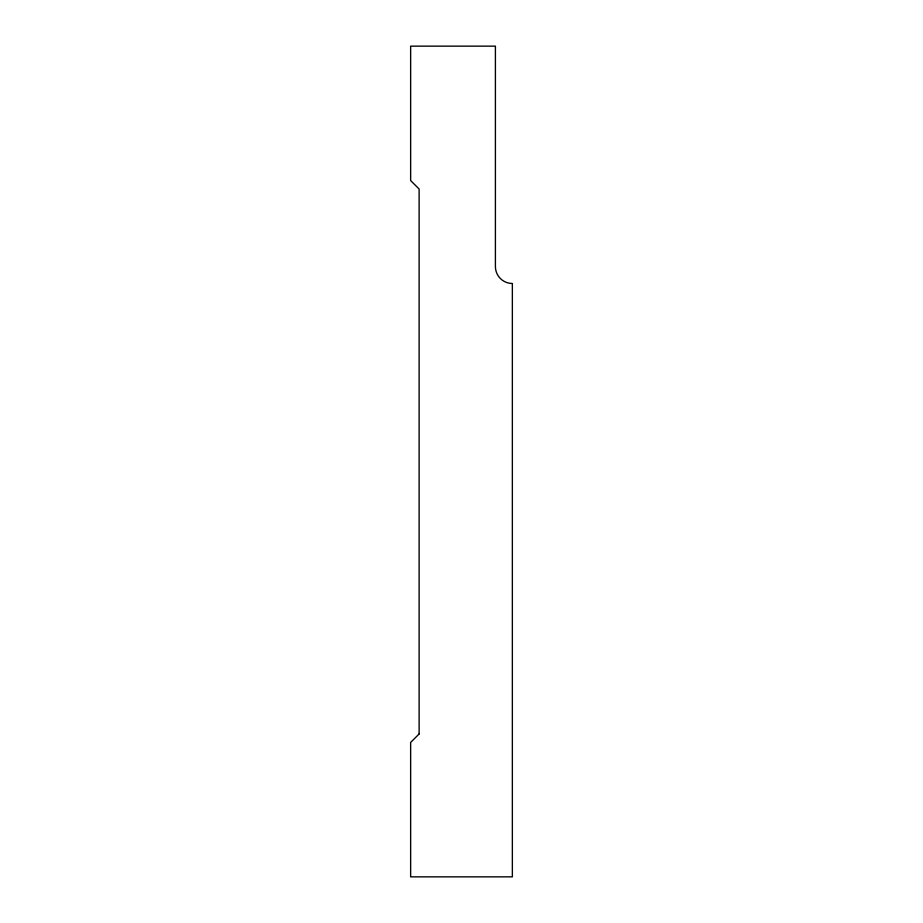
<?xml version="1.0" encoding="UTF-8"?>
<svg xmlns="http://www.w3.org/2000/svg" width="923" height="923" viewBox="0 0 923 923"><rect width="100%" height="100%" fill="white"/><g stroke="black" fill="none" stroke-linecap="round" stroke-linejoin="round"><path stroke-width="1.38" d="M419.123 733.97L410.643 742.438L410.643 876.85L512.357 876.85L512.357 283.488A16.949 16.949 0 0 1 495.409 266.539L495.409 46.15L410.643 46.15L410.643 180.562L419.123 189.03L419.123 733.97"/></g></svg>
